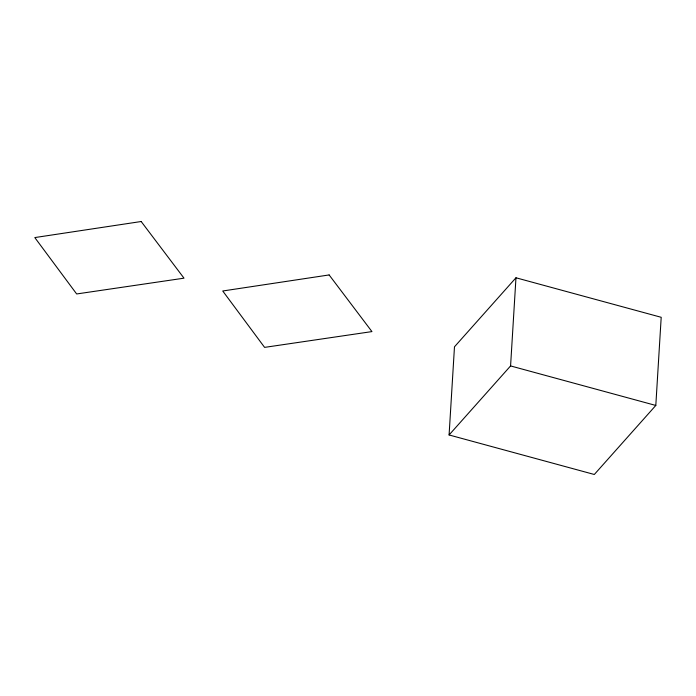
<?xml version="1.0" encoding="UTF-8"?>
<svg xmlns="http://www.w3.org/2000/svg" width="696" height="696" viewBox="0 0 696 696"><rect width="100%" height="100%" fill="white"/><g stroke="black" fill="none" stroke-linecap="round" stroke-linejoin="round"><path stroke-width="1.04" d="M449.085 434.965L454.479 346.808L515.971 277.782L661.2 317.298L655.806 405.446L594.314 474.481L449.085 434.965L510.577 365.931L515.971 277.782M510.577 365.931L655.806 405.446M141.184 221.519L34.8 237.571L76.656 293.964L184.005 278.174L141.184 221.519M329.13 274.937L222.737 290.989L264.593 347.382L371.942 331.592L329.13 274.937"/></g></svg>
